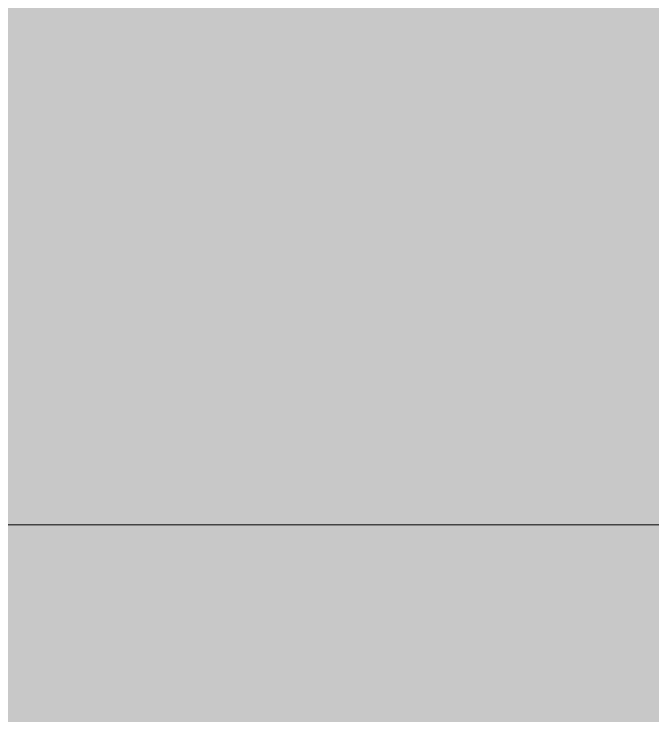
# Model space of a CAD drawing. Header units: inches. Extents: x 224 to 2249, y -2447 to -36.
# Drawn here: x 1227.70815 to 1227.71484, y -1854.40086 to -1854.39352 of the extents above; entities that cross this region are included whole.
import ezdxf

# ---------------------------------------------------------------- set-up
doc = ezdxf.new("R2010")
doc.units = ezdxf.units.IN
doc.header["$MEASUREMENT"] = 0
doc.layers.add('A-GLAZ-CURT', color=52, linetype='Continuous', lineweight=13)
doc.layers.add('A-GLAZ-CWMG', color=51, linetype='Continuous', lineweight=13)

# ---------------------------------------------------------------- blocks, each defined once
blk = doc.blocks.new('Rectangular Mullion - 2_5_ x 5_ rectangular-5019916-Level 4 CONSTRUCTION')
at = {"layer": 'A-GLAZ-CWMG', "lineweight": 9}
blk.add_hatch(color=7, dxfattribs=at).paths.add_polyline_path([(0, 2.75), (0, -2.75), (-2.5, -2.75), (-2.5, 2.75)], flags=0)
at = {"layer": 'A-GLAZ-CWMG', "color": 8, "lineweight": 20}
blk.add_line((0, 2.75), (0, -2.75), dxfattribs=at)
blk = doc.blocks.new('System Panel - Glazed 2-5023072-Level 4 CONSTRUCTION')
at = {"layer": 'A-GLAZ-CURT', "lineweight": 9}
blk.add_hatch(color=7, dxfattribs=at).paths.add_polyline_path([(-26.9395523, 0.25), (26.9395523, 0.25), (26.9395523, 2.25), (-26.9395523, 2.25), (-26.9395523, 1.4904217)], flags=0)
at = {"layer": 'A-GLAZ-CURT', "color": 8, "lineweight": 20}
blk.add_line((-26.9395523, 2.25), (-26.9395523, 0.25), dxfattribs=at)

msp = doc.modelspace()

# ---------------------------------------------------------------- block references
at = {"layer": 'A-GLAZ-CURT', "lineweight": 9, "rotation": 89.99999999999872}
msp.add_blockref('System Panel - Glazed 2-5023072-Level 4 CONSTRUCTION', (1229.9524447, -1827.4593072), dxfattribs=at)
at = {"layer": 'A-GLAZ-CWMG', "lineweight": 9, "extrusion": (0, 0, -1), "rotation": 90.00000000000131}
msp.add_blockref('Rectangular Mullion - 2_5_ x 5_ rectangular-5019916-Level 4 CONSTRUCTION', (-1229.9524447, -1854.3988595), dxfattribs=at)

doc.saveas('drawing.dxf')
